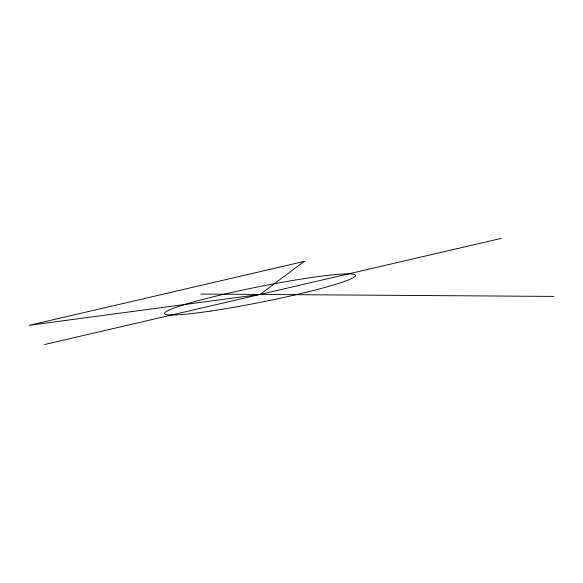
<?xml version="1.0" encoding="UTF-8"?>
<svg xmlns="http://www.w3.org/2000/svg" width="583" height="583" viewBox="0 0 583 583"><rect width="100%" height="100%" fill="white"/><g stroke="black" fill="none" stroke-linecap="round" stroke-linejoin="round"><path stroke-width="0.87" d="M44.476 344.546L501.016 238.454M200.785 294.051L553.85 296.404M304.209 261.395L260.062 294.444L29.15 325.314L304.209 261.395M211.002 311.016A97.39 7.812 -11.3 0 0 355.564 275.621A97.39 7.812 -11.3 0 0 213.618 296.703A97.39 7.812 -11.3 0 0 211.002 311.016"/></g></svg>
